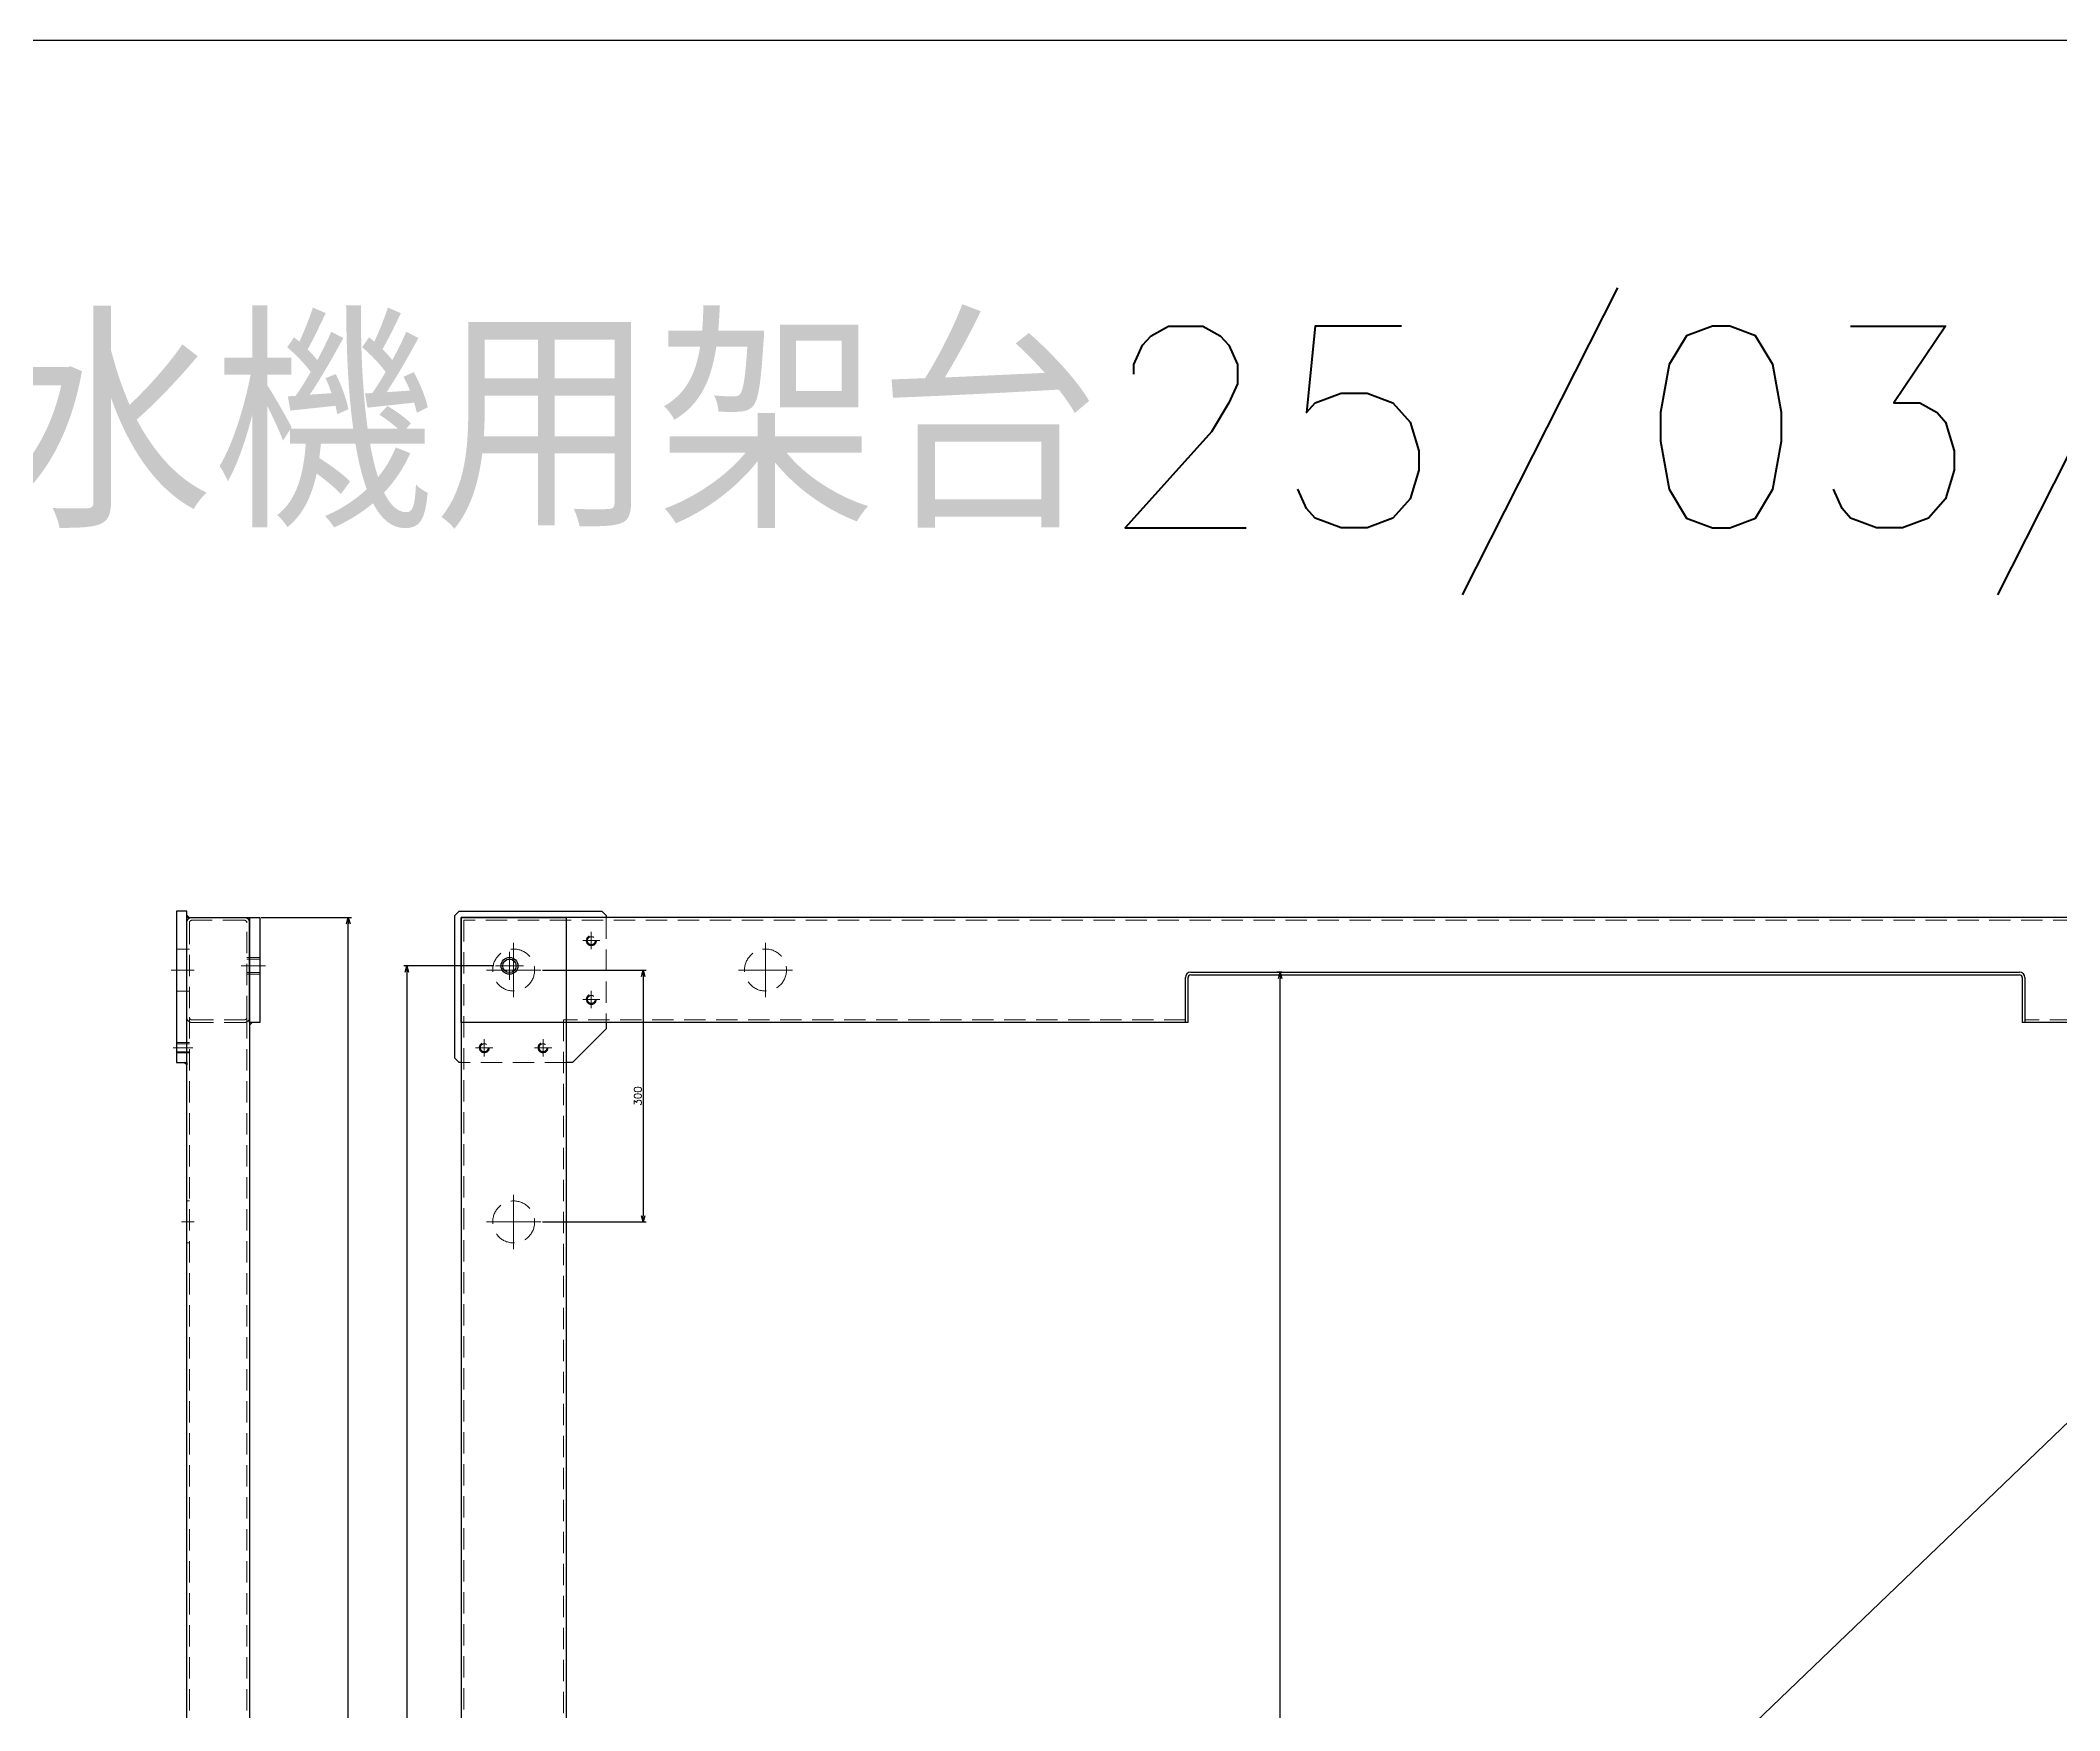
# Model space of a CAD drawing. Header units: millimetres. Extents: x -8731 to 85711, y -14522 to 31379.
# Drawn here: x 54543 to 56948, y -2385 to -396 of the extents above; entities that cross this region are included whole.
import ezdxf

# ---------------------------------------------------------------- set-up
doc = ezdxf.new("R2010")
doc.units = ezdxf.units.MM
doc.header["$LTSCALE"] = 4
doc.header["$PDMODE"] = 99
doc.header["$PDSIZE"] = 1
doc.linetypes.add('CENTER2', pattern=[28.575, 19.05, -3.175, 3.175, -3.175])
doc.linetypes.add('HIDDEN', pattern=[9.525, 6.35, -3.175])
for name, color, linetype, lineweight in [('04_HIDDEN', 2, 'HIDDEN', 13), ('05_CENTER', 4, 'CENTER2', 13), ('08_DIM', 3, 'Continuous', 13)]:
    doc.layers.add(name, color=color, linetype=linetype, lineweight=lineweight)
doc.styles.add('KSS_TXT', font='txt.shx', dxfattribs={"bigfont": 'extfont2.shx'})
doc.dimstyles.new('KSS_DIM', dxfattribs={"dimscale": 3, "dimtxt": 3, "dimasz": 2.5, "dimexe": 1.25, "dimexo": 0.625, "dimtad": 1, "dimdsep": 46, "dimtxsty": 'KSS_TXT', "dimblk": 'OPEN30', "dimcen": 0, "dimazin": 2, "dimtfac": 0.75, "dimtmove": 0, "dimatfit": 3, "dimldrblk": 'OPEN30', "dimfxl": 1, "dimtolj": 1, "dimarcsym": 0})

# ---------------------------------------------------------------- blocks, each defined once
blk = doc.blocks.new('_Open30')
at = {"color": 0, "linetype": 'ByBlock', "lineweight": -2}
for p, q in [((-1, 0.27), (0, 0)), ((0, 0), (-1, -0.27)), ((0, 0), (-1, 0))]:
    blk.add_line(p, q, dxfattribs=at)
blk = doc.blocks.new('*D1123')
at = {"layer": '08_DIM', "color": 0, "lineweight": -2, "transparency": 16777216}
for p, q in [((56021.6, -1505.2), (56015.9, -1505.2)), ((56019.7, -3592.7), (56019.7, -1512.7)), ((55952.2, -3600.2), (56023.4, -3600.2))]:
    blk.add_line(p, q, dxfattribs=at)
at = {"layer": 'Defpoints', "color": 0, "transparency": 16777216}
for p in [(56019.7, -1505.2), (56023.4, -1505.2), (55950.4, -3600.2)]:
    blk.add_point(p, dxfattribs=at)
at = {"layer": '08_DIM', "color": 0, "lineweight": -2, "transparency": 16777216, "xscale": 7.5, "yscale": 7.5, "zscale": 7.5}
for p, rotation in [((56019.7, -1505.2), 90), ((56019.7, -3600.2), 270)]:
    blk.add_blockref('_Open30', p, dxfattribs=dict(at, rotation=rotation))
at = {"layer": '08_DIM', "color": 0, "transparency": 16777216, "insert": (56013.3, -2552.7), "char_height": 9, "attachment_point": 5, "rotation": 90, "style": 'KSS_TXT'}
blk.add_mtext('\\A1;2095', dxfattribs=at)
blk = doc.blocks.new('*D1151')
at = {"layer": '08_DIM', "color": 0, "lineweight": -2, "transparency": 16777216}
for p, q in [((55083.2, -1497.7), (54976, -1497.7)), ((54979.7, -1505.2), (54979.7, -3600.2)), ((55083.2, -3607.7), (54976, -3607.7))]:
    blk.add_line(p, q, dxfattribs=at)
at = {"layer": 'Defpoints', "color": 0, "transparency": 16777216}
for p in [(55085.1, -1497.7), (54979.7, -3607.7), (55085.1, -3607.7)]:
    blk.add_point(p, dxfattribs=at)
at = {"layer": '08_DIM', "color": 0, "lineweight": -2, "transparency": 16777216, "xscale": 7.5, "yscale": 7.5, "zscale": 7.5}
for p, rotation in [((54979.7, -1497.7), 90), ((54979.7, -3607.7), 270)]:
    blk.add_blockref('_Open30', p, dxfattribs=dict(at, rotation=rotation))
at = {"layer": '08_DIM', "color": 0, "transparency": 16777216, "insert": (54973.3, -2552.7), "char_height": 9, "attachment_point": 5, "rotation": 90, "style": 'KSS_TXT'}
blk.add_mtext('\\A1;2110', dxfattribs=at)
blk = doc.blocks.new('M12Tz_1_1_1')
at = {"color": 0}
for radius in [6, 4.75]:
    blk.add_circle((0, 0), radius, dxfattribs=at)
at = {"layer": '05_CENTER'}
for p, q in [((10.3, 0), (-10.3, 0)), ((0, -10.3), (0, 10.3))]:
    blk.add_line(p, q, dxfattribs=at)
blk = doc.blocks.new('M20Tz_1_1_1')
at = {"color": 0}
for radius in [10, 8]:
    blk.add_circle((0, 0), radius, dxfattribs=at)
at = {"layer": '05_CENTER'}
for p, q in [((16.7, 0), (-16.7, 0)), ((0, -16.7), (0, 16.7))]:
    blk.add_line(p, q, dxfattribs=at)
blk = doc.blocks.new('A$C5A047AA4_1')
at = {"color": 0}
for p, q in [((-65, 2170), (-60, 2175)), ((-65, 2000), (-65, 2170)), ((-60, 2175), (110, 2175)), ((110, 2175), (115, 2170)), ((115, 2170), (115, 2167.5)), ((805, 2042.5), (805, 2096.1)), ((808.2, 2042.5), (808.2, 2096.1)), ((811.4, 2102.5), (1798.6, 2102.5)), ((811.4, 2099.3), (1798.6, 2099.3)), ((1801.8, 2096.1), (1801.8, 2042.5)), ((1805, 2096.1), (1805, 2042.5)), ((115, 2035), (75, 1995)), ((115, 2042.5), (115, 2035)), ((-60, 1995), (-65, 2000)), ((-57.5, 1995), (-60, 1995)), ((75, 1995), (67.5, 1995))]:
    blk.add_line(p, q, dxfattribs=at)
for points in [[(-57.5, -57.5), (2667.5, -57.5), (2667.5, 2167.5), (-57.5, 2167.5)], [(-57.5, 2167.5), (67.5, 2167.5), (67.5, 2042.5), (-57.5, 2042.5)]]:
    blk.add_lwpolyline(points, close=True, dxfattribs=at)
for points in [[(808.2, 2042.5), (67.5, 2042.5), (67.5, 67.5), (808.2, 67.5)], [(1801.8, 67.5), (2542.5, 67.5), (2542.5, 2042.5), (1801.8, 2042.5)]]:
    blk.add_lwpolyline(points, dxfattribs=at)
for centre, radius, start, end in [((811.4, 2096.1), 6.4, 90, 180), ((811.4, 2096.1), 3.2, 90, 180), ((1798.6, 2096.1), 6.4, 0, 90), ((1798.6, 2096.1), 3.2, 0, 90)]:
    blk.add_arc(centre, radius, start, end, dxfattribs=at)
at = {"layer": '04_HIDDEN'}
for p, q in [((115, 2167.5), (115, 2042.5)), ((67.5, 1995), (-57.5, 1995))]:
    blk.add_line(p, q, dxfattribs=at)
blk.add_lwpolyline([(-54.3, -54.3), (2664.3, -54.3), (2664.3, 2164.3), (-54.3, 2164.3)], close=True, dxfattribs=at)
for points in [[(805, 2045.7), (64.3, 2045.7), (64.3, 64.3), (805, 64.3)], [(1805, 64.3), (2545.7, 64.3), (2545.7, 2045.7), (1805, 2045.7)]]:
    blk.add_lwpolyline(points, dxfattribs=at)
for centre in [(5, 2105), (305, 2105), (5, 1805)]:
    blk.add_circle(centre, 25, dxfattribs=at)
at = {"layer": '05_CENTER'}
for p, q in [((5, 2137.3), (5, 2072.7)), ((305, 2072.7), (305, 2137.3)), ((37.3, 2105), (-27.3, 2105)), ((337.3, 2105), (272.7, 2105)), ((5, 1772.7), (5, 1837.3)), ((37.3, 1805), (-27.3, 1805))]:
    blk.add_line(p, q, dxfattribs=at)
blk.add_blockref('M20Tz_1_1_1', (0, 2110))
at = {"layer": '04_HIDDEN'}
for p in [(97.5, 2140), (97.5, 2070), (-30, 2012.5), (40, 2012.5)]:
    blk.add_blockref('M12Tz_1_1_1', p, dxfattribs=at)
blk = doc.blocks.new('*D1156')
at = {"layer": '08_DIM', "color": 0, "lineweight": -2, "transparency": 16777216}
for p, q in [((54806.2, -1440.2), (54913.7, -1440.2)), ((54909.9, -3657.7), (54909.9, -1447.7)), ((54806.2, -3665.2), (54913.7, -3665.2))]:
    blk.add_line(p, q, dxfattribs=at)
at = {"layer": 'Defpoints', "color": 0, "transparency": 16777216}
for p in [(54804.4, -1440.2), (54909.9, -1440.2), (54804.4, -3665.2)]:
    blk.add_point(p, dxfattribs=at)
at = {"layer": '08_DIM', "color": 0, "lineweight": -2, "transparency": 16777216, "xscale": 7.5, "yscale": 7.5, "zscale": 7.5}
for p, rotation in [((54909.9, -1440.2), 90), ((54909.9, -3665.2), 270)]:
    blk.add_blockref('_Open30', p, dxfattribs=dict(at, rotation=rotation))
at = {"layer": '08_DIM', "color": 0, "transparency": 16777216, "insert": (54903.5, -2552.7), "char_height": 9, "attachment_point": 5, "rotation": 90, "style": 'KSS_TXT'}
blk.add_mtext('\\A1;2225', dxfattribs=at)
blk = doc.blocks.new('A$C5A9219BC_1')
at = {"color": 0}
for p, q in [((56.1, 0), (-56.1, 0)), ((-62.5, -6.4), (-62.5, -68.6)), ((-59.3, -6.4), (-59.3, -68.6)), ((56.1, -3.2), (-56.1, -3.2)), ((59.3, -68.6), (59.3, -6.4)), ((62.5, -68.6), (62.5, -6.4)), ((-56.1, -71.8), (56.1, -71.8)), ((-56.1, -75), (56.1, -75))]:
    blk.add_line(p, q, dxfattribs=at)
for centre, radius, start, end in [((-56.1, -6.4), 6.4, 90, 180), ((-56.1, -6.4), 3.2, 90, 180), ((56.1, -6.4), 6.4, 0, 90), ((56.1, -6.4), 3.2, 0, 90), ((-56.1, -68.6), 6.4, 180, 270), ((-56.1, -68.6), 3.2, 180, 270), ((56.1, -68.6), 6.4, 270, 0), ((56.1, -68.6), 3.2, 270, 0)]:
    blk.add_arc(centre, radius, start, end, dxfattribs=at)
blk = doc.blocks.new('A$C671724CB_1')
at = {"color": 0}
for points in [[(-2167.5, 0), (-2042.5, 0), (-2042.5, -12), (-2167.5, -12)], [(57.5, 0), (-67.5, 0), (-67.5, -12), (57.5, -12)], [(-2167.5, -12), (57.5, -12), (57.5, -87), (-2167.5, -87)]]:
    blk.add_lwpolyline(points, close=True, dxfattribs=at)
at = {"color": 3}
for points in [[(-2042.5, -12), (-2039.5, -12), (-2042.5, -9), (-2042.5, -9)], [(-67.5, -12), (-70.5, -12), (-67.5, -9), (-67.5, -9)], [(-2167.5, -87), (-2170.5, -87), (-2167.5, -84), (-2167.5, -84)], [(-1995, -87), (-1992, -87), (-1995, -90), (-1995, -90)], [(-115, -87), (-118, -87), (-115, -90), (-115, -90)], [(57.5, -87), (60.5, -87), (57.5, -84), (57.5, -84)]]:
    blk.add_lwpolyline(points, close=True, dxfattribs=at)
for points in [[(-2175, -99), (-1995, -99), (-1995, -87), (-2175, -87)], [(65, -99), (-115, -99), (-115, -87), (65, -87)]]:
    blk.add_lwpolyline(points, close=True)
at = {"layer": '04_HIDDEN'}
for p, q in [((-2120, 0), (-2120, -15.2)), ((-2118, 0), (-2118, -15.2)), ((-2102, -15.2), (-2102, 0)), ((-2100, -15.2), (-2100, 0)), ((-10, -15.2), (-10, 0)), ((-8, -15.2), (-8, 0)), ((8, 0), (8, -15.2)), ((10, 0), (10, -15.2)), ((-2048.9, -15.2), (-61.1, -15.2)), ((-2048.9, -83.8), (-61.1, -83.8)), ((-2018.5, -99), (-2018.5, -83.8)), ((-2017.2, -99), (-2017.2, -83.8)), ((-2007.7, -99), (-2007.7, -83.8)), ((-2006.5, -99), (-2006.5, -83.8)), ((-103.5, -99), (-103.5, -83.8)), ((-102.3, -99), (-102.3, -83.8)), ((-92.8, -99), (-92.8, -83.8)), ((-91.5, -99), (-91.5, -83.8))]:
    blk.add_line(p, q, dxfattribs=at)
at = {"layer": '04_HIDDEN', "color": 9}
for p, q in [((-2130, -83.8), (-2130, -99)), ((-2080, -83.8), (-2080, -99)), ((-1830, -83.8), (-1830, -87)), ((-1780, -83.8), (-1780, -87)), ((-330, -83.8), (-330, -87)), ((-280, -83.8), (-280, -87)), ((-30, -83.8), (-30, -99)), ((20, -83.8), (20, -99))]:
    blk.add_line(p, q, dxfattribs=at)
at = {"layer": '05_CENTER'}
for p, q in [((-2110, 6.7), (-2110, -21.9)), ((0, 6.7), (0, -21.9)), ((-2012.5, -103.1), (-2012.5, -79.7)), ((-97.5, -103.1), (-97.5, -79.7))]:
    blk.add_line(p, q, dxfattribs=at)
at = {"layer": '05_CENTER', "color": 9}
for p, q in [((-2105, -105.3), (-2105, -78)), ((-1805, -93.3), (-1805, -78)), ((-305, -93.3), (-305, -78)), ((-5, -105.3), (-5, -78))]:
    blk.add_line(p, q, dxfattribs=at)
at = {"layer": '04_HIDDEN'}
blk.add_blockref('A$C5A9219BC_1', (-2105, -12), dxfattribs=at)
at = {"layer": '04_HIDDEN', "xscale": -1}
blk.add_blockref('A$C5A9219BC_1', (-5, -12), dxfattribs=at)
blk = doc.blocks.new('*D4217')
at = {"layer": '08_DIM', "color": 0, "lineweight": -2, "transparency": 16777216}
for p, q in [((55141, -1502.7), (55264.8, -1502.7)), ((55261.1, -1510.2), (55261.1, -1795.2)), ((55141, -1802.7), (55264.8, -1802.7))]:
    blk.add_line(p, q, dxfattribs=at)
at = {"layer": 'Defpoints', "color": 0, "transparency": 16777216}
for p in [(55139.1, -1502.7), (55139.1, -1802.7), (55261.1, -1802.7)]:
    blk.add_point(p, dxfattribs=at)
at = {"layer": '08_DIM', "color": 0, "lineweight": -2, "transparency": 16777216, "xscale": 7.5, "yscale": 7.5, "zscale": 7.5}
for p, rotation in [((55261.1, -1502.7), 90), ((55261.1, -1802.7), 270)]:
    blk.add_blockref('_Open30', p, dxfattribs=dict(at, rotation=rotation))
at = {"layer": '08_DIM', "color": 0, "transparency": 16777216, "insert": (55254.7, -1652.7), "char_height": 9, "attachment_point": 5, "rotation": 90, "style": 'KSS_TXT'}
blk.add_mtext('\\A1;300', dxfattribs=at)

msp = doc.modelspace()

# ---------------------------------------------------------------- linework, layer by layer
at = {"color": 2}
msp.add_line((57816.50214, -1216.8362), (54842.56888, -4071.82038), dxfattribs=at)
msp.add_lwpolyline([(50504.22859, -4373.54475), (58674.46042, -4373.54475), (58674.46042, -395.62193), (50504.22859, -395.62193)], close=True, dxfattribs=at)

# ---------------------------------------------------------------- block references
at = {"rotation": 270}
msp.add_blockref('A$C671724CB_1', (54804.37115, -3607.66828), dxfattribs=at)
msp.add_blockref('A$C5A047AA4_1', (55101.83713, -3607.66828))

# ---------------------------------------------------------------- texts
at = {"layer": '08_DIM', "color": 2, "style": 'KSS_TXT'}
msp.add_text('1ライン先行設備 脱水機用架台25/03/14', height=240, dxfattribs=at).set_placement((51952.73902, -975.89179))

# ---------------------------------------------------------------- dimensions: what is measured, and where the dimension line sits
at = {"layer": '08_DIM'}
for base, p1, p2, picture, middle in [((54909.92217, -1440.16828), (54804.37115, -3665.16828), (54804.37115, -1440.16828), '*D1156', (54903.54092, -2552.66828)), ((54979.71821, -3607.66828), (55085.0954, -1497.66828), (55085.0954, -3607.66828), '*D1151', (54973.34321, -2552.66828))]:
    dim = msp.add_linear_dim(base=base, p1=p1, p2=p2, angle=90, dimstyle='KSS_DIM', override={"dimscale": 3}, dxfattribs=at)
    dim.commit()
    dim.dimension.update_dxf_attribs({"geometry": picture, "text_midpoint": middle})
for base, p1, p2, picture, middle in [((55261.06002, -1802.66828), (55139.11353, -1502.66828), (55139.11353, -1802.66828), '*D4217', (55254.68502, -1652.66828)), ((56019.69416, -1505.16828), (55950.36486, -3600.16828), (56023.44416, -1505.16828), '*D1123', (56013.31291, -2552.66828))]:
    dim = msp.add_linear_dim(base=base, p1=p1, p2=p2, angle=90, dimstyle='KSS_DIM', dxfattribs=at)
    dim.commit()
    dim.dimension.update_dxf_attribs({"geometry": picture, "text_midpoint": middle})

doc.saveas('drawing.dxf')
